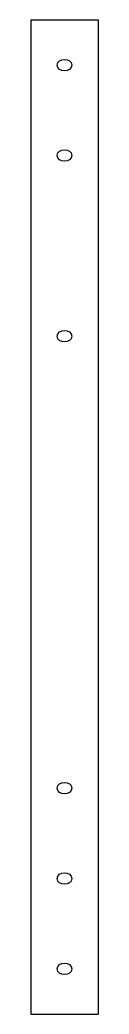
# Model space of a CAD drawing. Header units: millimetres. Extents: x -15 to 0, y 0 to 220.
import ezdxf

# ---------------------------------------------------------------- set-up
doc = ezdxf.new("R2010")
doc.units = ezdxf.units.MM

msp = doc.modelspace()

# ---------------------------------------------------------------- linework, layer by layer
at = {"color": 7, "linetype": 'Continuous', "lineweight": 25}
for p, q in [((-15, 220), (0, 220)), ((-15, 220), (-15, 0)), ((0, 220), (0, 0)), ((-15, 0), (0, 0))]:
    msp.add_line(p, q, dxfattribs=at)
for points in [[(-5.9, 210), (-5.9, 211.68), (-9.1, 211.68), (-9.1, 208.32), (-5.9, 208.32), (-5.9, 210)], [(-5.9, 190), (-5.9, 191.68), (-9.1, 191.68), (-9.1, 188.32), (-5.9, 188.32), (-5.9, 190)], [(-5.9, 150), (-5.9, 151.68), (-9.1, 151.68), (-9.1, 148.32), (-5.9, 148.32), (-5.9, 150)], [(-5.9, 50), (-5.9, 51.68), (-9.1, 51.68), (-9.1, 48.32), (-5.9, 48.32), (-5.9, 50)], [(-5.9, 30), (-5.9, 31.68), (-9.1, 31.68), (-9.1, 28.32), (-5.9, 28.32), (-5.9, 30)], [(-5.9, 10), (-5.9, 11.68), (-9.1, 11.68), (-9.1, 8.32), (-5.9, 8.32), (-5.9, 10)]]:
    msp.add_open_spline(points, degree=3, knots=[0, 0, 0, 0, 0.5, 0.5, 1, 1, 1, 1], dxfattribs=at)

doc.saveas('drawing.dxf')
